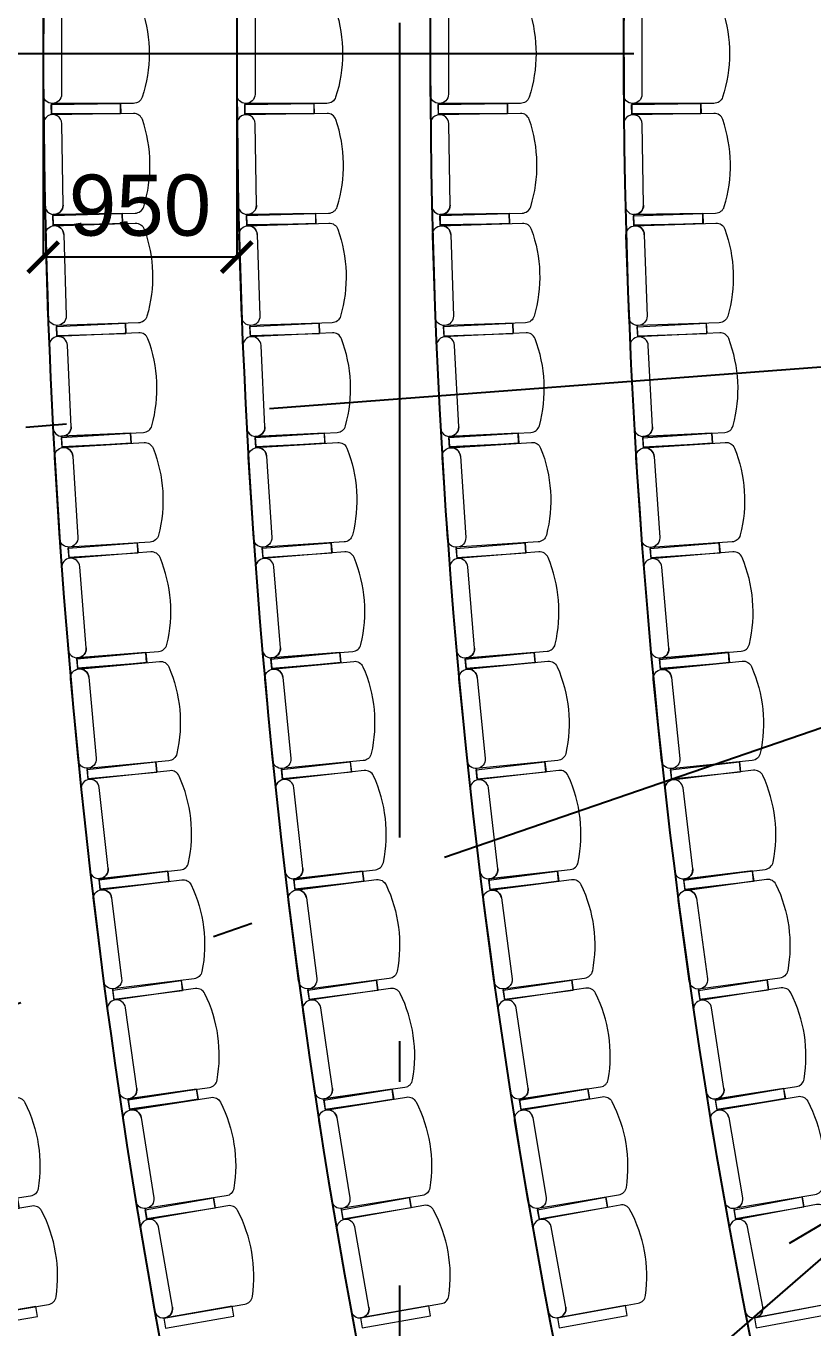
# Model space of a CAD drawing. Header units: millimetres. Extents: x 2558 to 253942, y 1343 to 186042.
# Drawn here: x 158767 to 162631, y 138984 to 145378 of the extents above; entities that cross this region are included whole.
import ezdxf

# ---------------------------------------------------------------- set-up
doc = ezdxf.new("R2010")
doc.units = ezdxf.units.MM
doc.linetypes.add('OSY', pattern=[6200, 4000, -1000, 200, -1000])
for name, color, linetype in [('axes', 40, 'OSY'), ('dim100', 7, 'Continuous'), ('P', 3, 'Continuous'), ('SEATS PARTER 54sm', 9, 'Continuous')]:
    doc.layers.add(name, color=color, linetype=linetype)
doc.layers.add('ST', color=5, linetype='Continuous', lineweight=50)
doc.styles.add('DIM100', font='arial.ttf')
doc.dimstyles.new('DIM100', dxfattribs={"dimtxt": 300, "dimasz": 150, "dimexe": 0, "dimexo": 100, "dimgap": 100, "dimtad": 1, "dimdec": 0, "dimzin": 0, "dimdsep": 46, "dimtxsty": 'DIM100', "dimblk": 'ARCHTICK', "dimcen": 200, "dimdle": 0.5, "dimclrt": 256, "dimaunit": 1, "dimazin": 0, "dimtfac": 1, "dimtdec": 0, "dimtix": 1, "dimtofl": 0, "dimtmove": 2, "dimatfit": 0, "dimldrblk": 'DOT', "dimfxl": 0, "dimtvp": 1.5, "dimtolj": 1, "dimtzin": 0, "dimarcsym": 0})

# ---------------------------------------------------------------- blocks, each defined once
blk = doc.blocks.new('_ArchTick')
at = {"color": 0, "linetype": 'ByBlock', "const_width": 0.15}
blk.add_lwpolyline([(-0.5, -0.5), (0.5, 0.5)], dxfattribs=at)
blk = doc.blocks.new('*D452')
at = {"layer": 'Defpoints', "color": 0, "transparency": 16777216}
for p in [(158851.6, 145243.4), (159801.6, 145243.4), (158851.6, 144243.4)]:
    blk.add_point(p, dxfattribs=at)
at = {"layer": 'dim100', "color": 0, "lineweight": -2, "transparency": 16777216}
for p, q in [((158851.6, 145143.4), (158851.6, 144243.4)), ((159801.6, 145143.4), (159801.6, 144243.4)), ((159802.1, 144243.4), (158851.1, 144243.4))]:
    blk.add_line(p, q, dxfattribs=at)
at = {"layer": 'dim100', "color": 0, "lineweight": -2, "transparency": 16777216, "xscale": 150, "yscale": 150, "zscale": 150, "rotation": 180}
blk.add_blockref('_ArchTick', (158851.6, 144243.4), dxfattribs=at)
at = {"layer": 'dim100', "color": 0, "lineweight": -2, "transparency": 16777216, "xscale": 150, "yscale": 150, "zscale": 150}
blk.add_blockref('_ArchTick', (159801.6, 144243.4), dxfattribs=at)
at = {"layer": 'dim100', "transparency": 16777216, "insert": (159326.6, 144496.6), "char_height": 300, "attachment_point": 5, "style": 'DIM100'}
blk.add_mtext('\\A1;950', dxfattribs=at)
blk = doc.blocks.new('_Dot')
at = {"layer": 'P', "color": 0, "lineweight": -2}
blk.add_line((-0.5, 0), (-1, 0), dxfattribs=at)
at = {"layer": 'P', "color": 0, "const_width": 0.5}
blk.add_lwpolyline([(-0.25, 0, 1), (0.25, 0, 1)], format="xyb", close=True, dxfattribs=at)
blk = doc.blocks.new('*D288')
at = {"layer": 'axes', "color": 0, "lineweight": -2, "transparency": 16777216}
blk.add_line((169501.8, 145243.2), (144517.2, 157885.4), dxfattribs=at)
at = {"layer": 'Defpoints', "color": 0, "transparency": 16777216}
for p in [(144517.7, 157885.2), (169501.4, 145243.4)]:
    blk.add_point(p, dxfattribs=at)
at = {"layer": 'axes', "color": 0, "lineweight": -2, "transparency": 16777216, "xscale": 150, "yscale": 150, "zscale": 150, "rotation": 153.1605896453063}
blk.add_blockref('_ArchTick', (144517.7, 157885.2), dxfattribs=at)
at = {"layer": 'axes', "transparency": 16777216, "insert": (157123.8, 151790.2), "char_height": 300, "attachment_point": 5, "rotation": 333.16059, "style": 'DIM100'}
blk.add_mtext('\\A1;R28000', dxfattribs=at)
blk = doc.blocks.new('*D289')
at = {"layer": 'axes', "color": 0, "lineweight": -2, "transparency": 16777216}
blk.add_line((169501.8, 145243.1), (148807, 158171.1), dxfattribs=at)
at = {"layer": 'Defpoints', "color": 0, "transparency": 16777216}
for p in [(148807.4, 158170.9), (169501.4, 145243.4)]:
    blk.add_point(p, dxfattribs=at)
at = {"layer": 'axes', "color": 0, "lineweight": -2, "transparency": 16777216, "xscale": 150, "yscale": 150, "zscale": 150, "rotation": 148.0070886636174}
blk.add_blockref('_ArchTick', (148807.4, 158170.9), dxfattribs=at)
at = {"layer": 'axes', "transparency": 16777216, "insert": (159288.5, 151921.9), "char_height": 300, "attachment_point": 5, "rotation": 328.00709, "style": 'DIM100'}
blk.add_mtext('\\A1;R24400', dxfattribs=at)

msp = doc.modelspace()

# ---------------------------------------------------------------- linework, layer by layer
at = {"layer": 'axes'}
for p, q in [((160601.4, 182593.4), (160601.4, 101893.4)), ((132951.4, 145243.4), (248059.2, 145243.4)), ((169501.4, 145243.4), (141538.7, 121013.6)), ((153779.8, 143031.7), (183001.4, 145243.4)), ((154958.4, 139281.7), (172301.4, 145243.4)), ((172301.4, 145243.4), (156982.9, 136095.4))]:
    msp.add_line(p, q, dxfattribs=at)
msp.add_lwpolyline([(184501.4, 156693.7, -0.085567), (174506.5, 158416.8, 0.127535), (165054.7, 159248.2, 0.846379), (165054.7, 131238.7, 0.127535), (174506.5, 132070, -0.085567), (184501.4, 133793.1, 0.076091)], format="xyb", dxfattribs=at)
for radius, end in [(32000, 270), (30000, 271.14599), (28000, 270), (24400, 270)]:
    msp.add_arc((169501.4, 145243.4), radius, 90, end, dxfattribs=at)
at = {"layer": 'P'}
for radius, start, end in [(32299.8, 159.61235, 200.13054), (33249.8, 161.31568, 198.35971), (34199.8, 163.27988, 196.3089), (35149.8, 165.60123, 193.86476)]:
    msp.add_arc((194001.4, 145243.4), radius, start, end, dxfattribs=at)
at = {"layer": 'SEATS PARTER 54sm', "linetype": 'Continuous', "lineweight": 0}
for points in [[(158941.4, 145443.4), (158941.4, 145043.4, -1), (158851.4, 145043.4), (158851.4, 145443.4, -1), (158941.4, 145443.4, 0.414213), (158896.4, 145488.4), (158891.4, 145488.4), (158891.4, 145538.4), (159231.4, 145538.4), (159231.4, 145488.4), (158891.4, 145488.4), (159294.6, 145488.4, -0.324534), (159337.4, 145457.4, -0.1591), (159337.4, 145029.4, -0.324534), (159294.6, 144998.4), (158891.4, 144998.4), (158891.4, 144948.4), (159231.4, 144948.4), (159231.4, 144998.4)], [(159891.4, 145443.4), (159891.4, 145043.4, -1), (159801.4, 145043.4), (159801.4, 145443.4, -1), (159891.4, 145443.4, 0.414213), (159846.4, 145488.4), (159841.4, 145488.4), (159841.4, 145538.4), (160181.4, 145538.4), (160181.4, 145488.4), (159841.4, 145488.4), (160244.6, 145488.4, -0.324534), (160287.4, 145457.4, -0.1591), (160287.4, 145029.4, -0.324534), (160244.6, 144998.4), (159841.4, 144998.4), (159841.4, 144948.4), (160181.4, 144948.4), (160181.4, 144998.4)], [(160841.4, 145443.4), (160841.4, 145043.4, -1), (160751.4, 145043.4), (160751.4, 145443.4, -1), (160841.4, 145443.4, 0.414213), (160796.4, 145488.4), (160791.4, 145488.4), (160791.4, 145538.4), (161131.4, 145538.4), (161131.4, 145488.4), (160791.4, 145488.4), (161194.6, 145488.4, -0.324534), (161237.4, 145457.4, -0.1591), (161237.4, 145029.4, -0.324534), (161194.6, 144998.4), (160791.4, 144998.4), (160791.4, 144948.4), (161131.4, 144948.4), (161131.4, 144998.4)], [(161791.4, 145443.4), (161791.4, 145043.4, -1), (161701.4, 145043.4), (161701.4, 145443.4, -1), (161791.4, 145443.4, 0.414213), (161746.4, 145488.4), (161741.4, 145488.4), (161741.4, 145538.4), (162081.4, 145538.4), (162081.4, 145488.4), (161741.4, 145488.4), (162144.6, 145488.4, -0.324534), (162187.4, 145457.4, -0.1591), (162187.4, 145029.4, -0.324534), (162144.6, 144998.4), (161741.4, 144998.4), (161741.4, 144948.4), (162081.4, 144948.4), (162081.4, 144998.4)], [(158948.7, 144499), (158942.5, 144898.9, 1), (158852.5, 144897.5), (158858.7, 144497.6, 1), (158948.7, 144499, -0.414213), (158904.4, 144453.3), (158899.4, 144453.2), (158900.2, 144403.2), (159240.2, 144408.5), (159239.4, 144458.5), (158899.4, 144453.2), (159302.6, 144459.4, 0.324534), (159344.9, 144491.1, 0.1591), (159338.2, 144919, 0.324534), (159295, 144949.4), (158891.8, 144943.1), (158891, 144993.1), (159231, 144998.4), (159231.8, 144948.4)], [(159898.9, 144498.8), (159892.5, 144898.8, 1), (159802.6, 144897.3), (159808.9, 144497.4, 1), (159898.9, 144498.8, -0.414213), (159854.7, 144453.1), (159849.7, 144453), (159850.5, 144403), (160190.4, 144408.5), (160189.6, 144458.5), (159849.7, 144453), (160252.8, 144459.5, 0.324534), (160295.1, 144491.2, 0.1591), (160288.2, 144919.1, 0.324534), (160245, 144949.4), (159841.8, 144943), (159841, 144993), (160181, 144998.4), (160181.8, 144948.4)], [(160849.2, 144498.7), (160842.6, 144898.6, 1), (160752.6, 144897.2), (160759.2, 144497.2, 1), (160849.2, 144498.7, -0.414213), (160804.9, 144453), (160799.9, 144452.9), (160800.7, 144402.9), (161140.7, 144408.5), (161139.9, 144458.5), (160799.9, 144452.9), (161203, 144459.5, 0.324534), (161245.3, 144491.2, 0.1591), (161238.3, 144919.1, 0.324534), (161195, 144949.4), (160791.9, 144942.8), (160791, 144992.8), (161131, 144998.4), (161131.8, 144948.4)], [(161799.4, 144498.6), (161792.6, 144898.5, 1), (161702.6, 144897), (161709.4, 144497, 1), (161799.4, 144498.6, -0.414213), (161755.2, 144452.8), (161750.2, 144452.7), (161751, 144402.7), (162091, 144408.5), (162090.1, 144458.5), (161750.2, 144452.7), (162153.3, 144459.5, 0.324534), (162195.5, 144491.3, 0.1591), (162188.3, 144919.2, 0.324534), (162145, 144949.5), (161741.9, 144942.7), (161741, 144992.6), (162081, 144998.4), (162081.8, 144948.4)], [(158952.1, 144354.5), (158964.5, 143954.7, -1), (158874.6, 143951.9), (158862.1, 144351.7, -1), (158952.1, 144354.5, 0.414213), (158905.7, 144398.1), (158900.7, 144397.9), (158899.2, 144447.9), (159239, 144458.5), (159240.6, 144408.5), (158900.7, 144397.9), (159303.7, 144410.4, -0.324534), (159347.4, 144380.8, -0.1591), (159360.7, 143953, -0.324534), (159318.9, 143920.7), (158915.9, 143908.2), (158917.5, 143858.2), (159257.3, 143868.7), (159255.8, 143918.7)], [(159902.4, 144354.2), (159915.2, 143954.5, -1), (159825.2, 143951.6), (159812.4, 144351.4, -1), (159902.4, 144354.2, 0.414213), (159856, 144397.8), (159851, 144397.6), (159849.4, 144447.6), (160189.2, 144458.5), (160190.8, 144408.5), (159851, 144397.6), (160254, 144410.5, -0.324534), (160297.7, 144380.9, -0.1591), (160311.4, 143953.1, -0.324534), (160269.6, 143920.8), (159866.6, 143907.9), (159868.2, 143857.9), (160208.1, 143868.8), (160206.5, 143918.7)], [(160852.7, 144354), (160865.9, 143954.2, -1), (160775.9, 143951.2), (160762.8, 144351, -1), (160852.7, 144354, 0.414213), (160806.3, 144397.5), (160801.3, 144397.3), (160799.6, 144447.3), (161139.4, 144458.5), (161141.1, 144408.5), (160801.3, 144397.3), (161204.2, 144410.6, -0.324534), (161248, 144381, -0.1591), (161262.1, 143953.3, -0.324534), (161220.3, 143920.8), (160817.4, 143907.6), (160819, 143857.6), (161158.8, 143868.8), (161157.2, 143918.8)], [(161803.1, 144353.7), (161816.6, 143953.9, -1), (161726.6, 143950.9), (161713.1, 144350.7, -1), (161803.1, 144353.7, 0.414213), (161756.6, 144397.2), (161751.6, 144397), (161749.9, 144447), (162089.7, 144458.5), (162091.4, 144408.5), (161751.6, 144397), (162154.5, 144410.6, -0.324534), (162198.3, 144381.1, -0.1591), (162212.8, 143953.4, -0.324534), (162171.1, 143920.9), (161768.1, 143907.3), (161769.8, 143857.3), (162109.6, 143868.8), (162108, 143918.8)], [(158988.8, 143410.7), (158970.1, 143810.3, 1), (158880.2, 143806.1), (158898.9, 143406.5, 1), (158988.8, 143410.7, -0.414213), (158945.9, 143363.7), (158940.9, 143363.5), (158943.2, 143313.5), (159282.9, 143329.3), (159280.5, 143379.3), (158940.9, 143363.5), (159343.6, 143382.2, 0.324534), (159384.9, 143415.2, 0.1591), (159365, 143842.7, 0.324534), (159320.8, 143871.7), (158918.1, 143852.9), (158915.8, 143902.9), (159255.4, 143918.7), (159257.7, 143868.8)], [(159940.1, 143410.4), (159920.9, 143809.9, 1), (159831, 143805.6), (159850.2, 143406.1, 1), (159940.1, 143410.4, -0.414213), (159897.3, 143363.3), (159892.3, 143363.1), (159894.7, 143313.1), (160234.3, 143329.4), (160231.9, 143379.3), (159892.3, 143363.1), (160295, 143382.4, 0.324534), (160336.3, 143415.4, 0.1591), (160315.8, 143842.9, 0.324534), (160271.6, 143871.8), (159868.8, 143852.5), (159866.4, 143902.4), (160206.1, 143918.7), (160208.5, 143868.8)], [(160891.5, 143410.1), (160871.8, 143809.6, 1), (160781.9, 143805.1), (160801.6, 143405.6, 1), (160891.5, 143410.1, -0.414213), (160848.8, 143362.9), (160843.8, 143362.6), (160846.3, 143312.7), (161185.8, 143329.5), (161183.4, 143379.4), (160843.8, 143362.6), (161246.5, 143382.5, 0.324534), (161287.7, 143415.6, 0.1591), (161266.6, 143843, 0.324534), (161222.3, 143871.9), (160819.6, 143852), (160817.2, 143902), (161156.8, 143918.7), (161159.2, 143868.8)], [(161843, 143409.7), (161822.7, 143809.2, 1), (161732.8, 143804.6), (161753.1, 143405.1, 1), (161843, 143409.7, -0.414213), (161800.4, 143362.5), (161795.4, 143362.2), (161797.9, 143312.3), (162137.5, 143329.5), (162134.9, 143379.5), (161795.4, 143362.2), (162198, 143382.7, 0.324534), (162239.2, 143415.8, 0.1591), (162217.5, 143843.2, 0.324534), (162173.2, 143872), (161770.5, 143851.6), (161768, 143901.5), (162107.5, 143918.8), (162110.1, 143868.8)], [(158996.6, 143266.4), (159021.4, 142867.2, -1), (158931.6, 142861.6), (158906.8, 143260.9, -1), (158996.6, 143266.4, 0.414213), (158948.9, 143308.6), (158943.9, 143308.3), (158940.8, 143358.2), (159280.1, 143379.3), (159283.3, 143329.4), (158943.9, 143308.3), (159346.3, 143333.3, -0.324534), (159390.9, 143305, -0.1591), (159417.5, 142877.9, -0.324534), (159376.7, 142844.2), (158974.3, 142819.2), (158977.4, 142769.3), (159316.8, 142790.4), (159313.7, 142840.3)], [(159948.2, 143266), (159973.7, 142866.8, -1), (159883.9, 142861.1), (159858.4, 143260.3, -1), (159948.2, 143266, 0.414213), (159900.4, 143308), (159895.4, 143307.7), (159892.2, 143357.6), (160231.5, 143379.3), (160234.7, 143329.4), (159895.4, 143307.7), (160297.8, 143333.5, -0.324534), (160342.4, 143305.2, -0.1591), (160369.7, 142878.2, -0.324534), (160329, 142844.5), (159926.7, 142818.7), (159929.9, 142768.8), (160269.2, 142790.5), (160266, 142840.4)], [(160899.8, 143265.5), (160926.1, 142866.4, -1), (160836.3, 142860.5), (160810, 143259.6, -1), (160899.8, 143265.5, 0.414213), (160852, 143307.5), (160847, 143307.2), (160843.7, 143357), (161183, 143379.4), (161186.2, 143329.5), (160847, 143307.2), (161249.3, 143333.6, -0.324534), (161294, 143305.5, -0.1591), (161322.1, 142878.5, -0.324534), (161281.5, 142844.7), (160879.2, 142818.2), (160882.4, 142768.3), (161221.7, 142790.6), (161218.4, 142840.5)], [(161851.6, 143265), (161878.6, 142866, -1), (161788.8, 142859.9), (161761.8, 143259, -1), (161851.6, 143265, 0.414213), (161803.6, 143306.9), (161798.7, 143306.6), (161795.3, 143356.4), (162134.5, 143379.4), (162137.9, 143329.5), (161798.7, 143306.6), (162200.9, 143333.8, -0.324534), (162245.7, 143305.7, -0.1591), (162274.6, 142878.8, -0.324534), (162234, 142844.9), (161831.8, 142817.7), (161835.2, 142767.8), (162174.4, 142790.8), (162171, 142840.7)], [(159062.6, 142324.3), (159031.5, 142723.1, 1), (158941.8, 142716.1), (158972.8, 142317.3, 1), (159062.6, 142324.3, -0.414213), (159021.2, 142275.9), (159016.2, 142275.5), (159020.1, 142225.7), (159359.1, 142252.1), (159355.2, 142301.9), (159016.2, 142275.5), (159418.2, 142306.8, 0.324534), (159458.4, 142341.1, 0.1591), (159425.2, 142767.7, 0.324534), (159380.2, 142795.3), (158978.2, 142764.1), (158974.3, 142813.9), (159313.3, 142840.3), (159317.2, 142790.4)], [(160016, 142323.8), (159984.1, 142722.6, 1), (159894.4, 142715.4), (159926.3, 142316.7, 1), (160016, 142323.8, -0.414213), (159974.7, 142275.4), (159969.7, 142275), (159973.7, 142225.2), (160312.6, 142252.3), (160308.6, 142302.1), (159969.7, 142275), (160371.6, 142307.1, 0.324534), (160411.8, 142341.5, 0.1591), (160377.7, 142768.1, 0.324534), (160332.5, 142795.6), (159930.7, 142763.4), (159926.7, 142813.3), (160265.6, 142840.4), (160269.6, 142790.5)], [(160969.6, 142323.4), (160936.8, 142722, 1), (160847.1, 142714.6), (160879.9, 142316, 1), (160969.6, 142323.4, -0.414213), (160928.4, 142274.8), (160923.5, 142274.4), (160927.6, 142224.6), (161266.4, 142252.5), (161262.3, 142302.3), (160923.5, 142274.4), (161325.3, 142307.5, 0.324534), (161365.4, 142341.9, 0.1591), (161330.3, 142768.4, 0.324534), (161285.1, 142795.9), (160883.3, 142762.8), (160879.2, 142812.6), (161218, 142840.5), (161222.1, 142790.7)], [(161923.4, 142322.9), (161889.7, 142721.5, 1), (161800, 142713.9), (161833.8, 142315.3, 1), (161923.4, 142322.9, -0.414213), (161882.4, 142274.3), (161877.4, 142273.8), (161881.7, 142224), (162220.4, 142252.7), (162216.2, 142302.6), (161877.4, 142273.8), (162279.2, 142307.9, 0.324534), (162319.2, 142342.4, 0.1591), (162283, 142768.8, 0.324534), (162237.8, 142796.1), (161836, 142762.1), (161831.8, 142811.9), (162170.6, 142840.6), (162174.8, 142790.8)], [(159074.9, 142180.3), (159112.1, 141782, -1), (159022.5, 141773.7), (158985.3, 142171.9, -1), (159074.9, 142180.3, 0.414213), (159025.9, 142220.9), (159020.9, 142220.5), (159016.3, 142270.2), (159354.8, 142301.9), (159359.4, 142252.1), (159020.9, 142220.5), (159422.3, 142258, -0.324534), (159467.8, 142231.1, -0.1591), (159507.6, 141805, -0.324534), (159467.9, 141770.1), (159066.5, 141732.6), (159071.2, 141682.8), (159409.7, 141714.4), (159405, 141764.2)], [(160028.7, 142179.8), (160066.9, 141781.6, -1), (159977.3, 141773), (159939.1, 142171.2, -1), (160028.7, 142179.8, 0.414213), (159979.6, 142220.3), (159974.6, 142219.8), (159969.8, 142269.6), (160308.2, 142302.1), (160313, 142252.3), (159974.6, 142219.8), (160375.9, 142258.3, -0.324534), (160421.5, 142231.5, -0.1591), (160462.4, 141805.6, -0.324534), (160422.8, 141770.6), (160021.5, 141732), (160026.2, 141682.3), (160364.7, 141714.8), (160359.9, 141764.5)], [(160982.7, 142179.2), (161022, 141781.2, -1), (160932.5, 141772.3), (160893.1, 142170.4, -1), (160982.7, 142179.2, 0.414213), (160933.5, 142219.6), (160928.5, 142219.1), (160923.6, 142268.8), (161261.9, 142302.3), (161266.8, 142252.5), (160928.5, 142219.1), (161329.7, 142258.7, -0.324534), (161375.3, 142232.1, -0.1591), (161417.4, 141806.2, -0.324534), (161377.9, 141771.1), (160976.7, 141731.5), (160981.6, 141681.7), (161320, 141715.2), (161315.1, 141764.9)], [(161936.9, 142178.6), (161977.4, 141780.7, -1), (161887.9, 141771.6), (161847.4, 142169.5, -1), (161936.9, 142178.6, 0.414213), (161887.6, 142218.8), (161882.6, 142218.3), (161877.5, 142268.1), (162215.8, 142302.5), (162220.9, 142252.8), (161882.6, 142218.3), (162283.7, 142259.2, -0.324534), (162329.4, 142232.6, -0.1591), (162372.8, 141806.9, -0.324534), (162333.4, 141771.7), (161932.3, 141730.9), (161937.3, 141681.1), (162275.6, 141715.6), (162270.5, 141765.3)], [(159170.1, 141240.6), (159126.7, 141638.3, 1), (159037.2, 141628.5), (159080.6, 141230.9, 1), (159170.1, 141240.6, -0.414213), (159130.2, 141191), (159125.2, 141190.5), (159130.7, 141140.8), (159468.7, 141177.7), (159463.2, 141227.4), (159125.2, 141190.5), (159526, 141234.2, 0.324534), (159565.2, 141269.7, 0.1591), (159518.8, 141695.1, 0.324534), (159472.9, 141721.3), (159072.1, 141677.6), (159066.7, 141727.3), (159404.6, 141764.2), (159410.1, 141714.5)], [(160126.5, 141240.3), (160081.9, 141637.8, 1), (159992.5, 141627.7), (160037.1, 141230.2, 1), (160126.5, 141240.3, -0.414213), (160086.8, 141190.5), (160081.9, 141190), (160087.4, 141140.3), (160425.3, 141178.2), (160419.7, 141227.9), (160081.9, 141190), (160482.5, 141234.9, 0.324534), (160521.6, 141270.5, 0.1591), (160473.8, 141695.8, 0.324534), (160427.9, 141721.9), (160027.2, 141676.9), (160021.6, 141726.6), (160359.5, 141764.5), (160365.1, 141714.8)], [(161083.4, 141239.9), (161037.5, 141637.2, 1), (160948.1, 141626.9), (160994, 141229.5, 1), (161083.4, 141239.9, -0.414213), (161043.8, 141190), (161038.8, 141189.4), (161044.6, 141139.8), (161382.3, 141178.8), (161376.6, 141228.4), (161038.8, 141189.4), (161439.4, 141235.7, 0.324534), (161478.3, 141271.4, 0.1591), (161429.2, 141696.5, 0.324534), (161383.1, 141722.4), (160982.6, 141676.2), (160976.9, 141725.9), (161314.6, 141764.9), (161320.4, 141715.2)], [(162040.6, 141239.5), (161993.3, 141636.7, 1), (161904, 141626), (161951.2, 141228.8, 1), (162040.6, 141239.5, -0.414213), (162001.2, 141189.5), (161996.3, 141188.9), (162002.2, 141139.2), (162339.8, 141179.4), (162333.9, 141229), (161996.3, 141188.9), (162396.6, 141236.5, 0.324534), (162435.4, 141272.4, 0.1591), (162384.9, 141697.3, 0.324534), (162338.7, 141723.1), (161938.4, 141675.4), (161932.5, 141725.1), (162270.1, 141765.3), (162276, 141715.6)], [(159186.9, 141097.1), (159236.4, 140700.2, -1), (159147.1, 140689), (159097.6, 141086, -1), (159186.9, 141097.1, 0.414213), (159136.6, 141136.2), (159131.7, 141135.6), (159125.5, 141185.2), (159462.9, 141227.3), (159469, 141177.7), (159131.7, 141135.6), (159531.7, 141185.5, -0.324534), (159578, 141160, -0.1591), (159631.1, 140735.4, -0.324534), (159592.5, 140699.3), (159192.4, 140649.4), (159198.6, 140599.7), (159536, 140641.9), (159529.8, 140691.5)], [(160143.8, 141096.7), (160194.8, 140699.9, -1), (160105.5, 140688.5), (160054.5, 141085.2, -1), (160143.8, 141096.7, 0.414213), (160093.4, 141135.6), (160088.5, 141134.9), (160082.1, 141184.5), (160419.3, 141227.8), (160425.7, 141178.2), (160088.5, 141134.9), (160488.4, 141186.3, -0.324534), (160534.8, 141161, -0.1591), (160589.3, 140736.5, -0.324534), (160550.8, 140700.3), (160150.9, 140648.9), (160157.3, 140599.3), (160494.5, 140642.6), (160488.1, 140692.2)], [(161101.1, 141096.2), (161153.6, 140699.6, -1), (161064.3, 140687.9), (161011.9, 141084.4, -1), (161101.1, 141096.2, 0.414213), (161050.6, 141134.9), (161045.7, 141134.3), (161039.1, 141183.8), (161376.2, 141228.4), (161382.7, 141178.8), (161045.7, 141134.3), (161445.4, 141187.1, -0.324534), (161491.9, 141161.9, -0.1591), (161547.9, 140737.7, -0.324534), (161509.6, 140701.3), (161109.9, 140648.5), (161116.4, 140598.9), (161453.5, 140643.5), (161447, 140693)], [(162058.9, 141095.7), (162112.9, 140699.4, -1), (162023.7, 140687.2), (161969.8, 141083.6, -1), (162058.9, 141095.7, 0.414213), (162008.3, 141134.2), (162003.3, 141133.6), (161996.6, 141183.1), (162333.5, 141229), (162340.2, 141179.4), (162003.3, 141133.6), (162402.8, 141188, -0.324534), (162449.4, 141163, -0.1591), (162507.1, 140739, -0.324534), (162468.9, 140702.4), (162069.4, 140648), (162076.2, 140598.5), (162413.1, 140644.4), (162406.3, 140693.9)], [(159311.2, 140160.9), (159255.4, 140557, 1), (159166.3, 140544.4), (159222.1, 140148.3, 1), (159311.2, 140160.9, -0.414213), (159272.9, 140110), (159267.9, 140109.3), (159274.9, 140059.8), (159611.6, 140107.2), (159604.6, 140156.7), (159267.9, 140109.3), (159667.2, 140165.5, 0.324534), (159705.2, 140202.2, 0.1591), (159645.6, 140626, 0.324534), (159598.9, 140650.7), (159199.7, 140594.6), (159192.7, 140644.1), (159529.4, 140691.4), (159536.4, 140641.9)], [(160271.6, 140160.7), (160214.3, 140556.6, 1), (160125.3, 140543.7), (160182.5, 140147.9, 1), (160271.6, 140160.7, -0.414213), (160233.5, 140109.8), (160228.6, 140109.1), (160235.7, 140059.6), (160572.2, 140108.3), (160565.1, 140157.7), (160228.6, 140109.1), (160627.6, 140166.8, 0.324534), (160665.5, 140203.6, 0.1591), (160604.2, 140627.1, 0.324534), (160557.4, 140651.7), (160158.4, 140594), (160151.2, 140643.5), (160487.7, 140692.2), (160494.9, 140642.7)], [(161232.6, 140160.7), (161173.7, 140556.3, 1), (161084.7, 140543), (161143.6, 140147.4, 1), (161232.6, 140160.7, -0.414213), (161194.8, 140109.5), (161189.8, 140108.8), (161197.2, 140059.3), (161533.5, 140109.4), (161526.1, 140158.9), (161189.8, 140108.8), (161588.6, 140168.2, 0.324534), (161626.3, 140205.2, 0.1591), (161563.3, 140628.4, 0.324534), (161516.4, 140652.8), (161117.6, 140593.4), (161110.3, 140642.9), (161446.6, 140693), (161453.9, 140643.5)], [(162194.3, 140160.6), (162133.7, 140556, 1), (162044.7, 140542.3), (162105.4, 140147, 1), (162194.3, 140160.6, -0.414213), (162156.7, 140109.3), (162151.7, 140108.5), (162159.3, 140059.1), (162495.4, 140110.7), (162487.8, 140160.1), (162151.7, 140108.5), (162550.3, 140169.7, 0.324534), (162587.8, 140206.9, 0.1591), (162522.9, 140629.8, 0.324534), (162475.9, 140654), (162077.4, 140592.9), (162069.8, 140642.3), (162405.9, 140693.9), (162413.5, 140644.4)], [(161255.1, 140017.7), (161320.6, 139623, -1), (161231.8, 139608.3), (161166.4, 140002.9, -1), (161255.1, 140017.7, 0.414213), (161203.4, 140054.7), (161198.5, 140053.9), (161190.3, 140103.2), (161525.7, 140158.8), (161533.9, 140109.5), (161198.5, 140053.9), (161596.2, 140119.8, -0.324534), (161643.5, 140096.2, -0.1591), (161713.5, 139674, -0.324534), (161676.3, 139636.4), (161278.6, 139570.5), (161286.8, 139521.1), (161622.2, 139576.8), (161614, 139626.1)], [(162217.5, 140017.6), (162284.9, 139623.3, -1), (162196.1, 139608.1), (162128.8, 140002.4, -1), (162217.5, 140017.6, 0.414213), (162165.6, 140054.4), (162160.7, 140053.5), (162152.2, 140102.8), (162487.4, 140160), (162495.8, 140110.8), (162160.7, 140053.5), (162558.1, 140121.4, -0.324534), (162605.5, 140098, -0.1591), (162677.5, 139676.2, -0.324534), (162640.6, 139638.4), (162243.2, 139570.5), (162251.6, 139521.2), (162586.7, 139578.5), (162578.3, 139627.7)], [(158372.1, 140018.1), (158432.4, 139622.7, -1), (158343.4, 139609.1), (158283.2, 140004.5, -1), (158372.1, 140018.1, 0.414213), (158320.9, 140055.8), (158315.9, 140055.1), (158308.4, 140104.5), (158644.5, 140155.7), (158652, 140106.3), (158315.9, 140055.1), (158714.5, 140115.8, -0.324534), (158761.5, 140091.5, -0.1591), (158825.9, 139668.5, -0.324534), (158788.3, 139631.4), (158389.7, 139570.6), (158397.2, 139521.2), (158733.4, 139572.4), (158725.8, 139621.8)], [(159332.4, 140017.9), (159394.3, 139622.7, -1), (159305.4, 139608.8), (159243.5, 140004, -1), (159332.4, 140017.9, 0.414213), (159281, 140055.4), (159276.1, 140054.7), (159268.3, 140104.1), (159604.2, 140156.6), (159612, 140107.2), (159276.1, 140054.7), (159674.4, 140117, -0.324534), (159721.4, 140093, -0.1591), (159787.6, 139670.2, -0.324534), (159750.2, 139632.9), (159351.9, 139570.6), (159359.6, 139521.2), (159695.5, 139573.7), (159687.8, 139623.1)], [(160293.5, 140017.8), (160357.1, 139622.9, -1), (160268.2, 139608.6), (160204.6, 140003.5, -1), (160293.5, 140017.8, 0.414213), (160241.9, 140055.1), (160236.9, 140054.3), (160229, 140103.6), (160564.7, 140157.7), (160572.6, 140108.3), (160236.9, 140054.3), (160635, 140118.4, -0.324534), (160682.2, 140094.5, -0.1591), (160750.2, 139672, -0.324534), (160712.9, 139634.6), (160314.8, 139570.5), (160322.8, 139521.1), (160658.5, 139575.2), (160650.5, 139624.5)], [(158521.4, 139085.6), (158455.2, 139480.1, 1), (158366.4, 139465.2), (158432.6, 139070.7, 1), (158521.4, 139085.6, -0.414213), (158484.5, 139033.8), (158479.5, 139033), (158487.8, 138983.6), (158823.1, 139039.9), (158814.8, 139089.2), (158479.5, 139033), (158877.2, 139099.7, 0.324534), (158914.2, 139137.4, 0.1591), (158843.4, 139559.4, 0.324534), (158796, 139582.9), (158398.4, 139516.2), (158390.2, 139565.5), (158725.5, 139621.8), (158733.7, 139572.5)], [(159485.7, 139086), (159417.7, 139480.2, 1), (159329.1, 139464.9), (159397.1, 139070.7, 1), (159485.7, 139086, -0.414213), (159449.1, 139034), (159444.1, 139033.1), (159452.6, 138983.9), (159787.7, 139041.7), (159779.2, 139090.9), (159444.1, 139033.1), (159841.4, 139101.7, 0.324534), (159878.3, 139139.5, 0.1591), (159805.6, 139561.2, 0.324534), (159758.1, 139584.5), (159360.8, 139516), (159352.3, 139565.3), (159687.4, 139623.1), (159695.9, 139573.8)], [(160451.1, 139086.4), (160381.2, 139480.3, 1), (160292.6, 139464.5), (160362.5, 139070.7, 1), (160451.1, 139086.4, -0.414213), (160414.6, 139034.3), (160409.7, 139033.4), (160418.4, 138984.2), (160753.2, 139043.6), (160744.5, 139092.8), (160409.7, 139033.4), (160806.7, 139103.8, 0.324534), (160843.4, 139141.9, 0.1591), (160768.6, 139563.2, 0.324534), (160721.1, 139586.3), (160324.1, 139515.8), (160315.4, 139565.1), (160650.1, 139624.5), (160658.9, 139575.3)], [(161417.3, 139086.9), (161345.4, 139480.4, 1), (161256.9, 139464.3), (161328.8, 139070.8, 1), (161417.3, 139086.9, -0.414213), (161381.1, 139034.6), (161376.2, 139033.7), (161385.2, 138984.5), (161719.6, 139045.6), (161710.7, 139094.8), (161376.2, 139033.7), (161772.8, 139106.2, 0.324534), (161809.3, 139144.4, 0.1591), (161732.4, 139565.3, 0.324534), (161684.7, 139588.2), (161288.1, 139515.7), (161279.1, 139564.9), (161613.6, 139626), (161622.6, 139576.8)], [(162384.5, 139087.6), (162310.5, 139480.7, 1), (162222, 139464), (162296, 139070.9, 1), (162384.5, 139087.6, -0.414213), (162348.6, 139035), (162343.7, 139034.1), (162352.9, 138985), (162687, 139047.9), (162677.8, 139097), (162343.7, 139034.1), (162739.9, 139108.7, 0.324534), (162776.2, 139147.1, 0.1591), (162697, 139567.6, 0.324534), (162649.2, 139590.2), (162253, 139515.6), (162243.8, 139564.8), (162577.9, 139627.7), (162587.1, 139578.5)]]:
    msp.add_lwpolyline(points, format="xyb", dxfattribs=at)
at = {"layer": 'ST'}
for radius, start, end in [(16900, 99.51203, 260.48746), (16600, 99.51205, 260.48749)]:
    msp.add_arc((167401.5, 145243.4), radius, start, end, dxfattribs=at)

# ---------------------------------------------------------------- dimensions: what is measured, and where the dimension line sits
at = {"layer": 'axes'}
for mpoint, picture, middle in [((148807.4, 158170.9), '*D289', (159288.5, 151921.9)), ((144517.7, 157885.2), '*D288', (157123.8, 151790.2))]:
    dim = msp.add_radius_dim(center=(169501.4, 145243.4), mpoint=mpoint, dimstyle='DIM100', dxfattribs=at)
    dim.commit()
    dim.dimension.update_dxf_attribs({"geometry": picture, "text_midpoint": middle})
at = {"layer": 'dim100'}
dim = msp.add_linear_dim(base=(158851.6, 144243.4), p1=(159801.6, 145243.4), p2=(158851.6, 145243.4), dimstyle='DIM100', dxfattribs=at)
dim.commit()
dim.dimension.update_dxf_attribs({"geometry": '*D452', "text_midpoint": (159326.6, 144496.6)})

doc.saveas('drawing.dxf')
